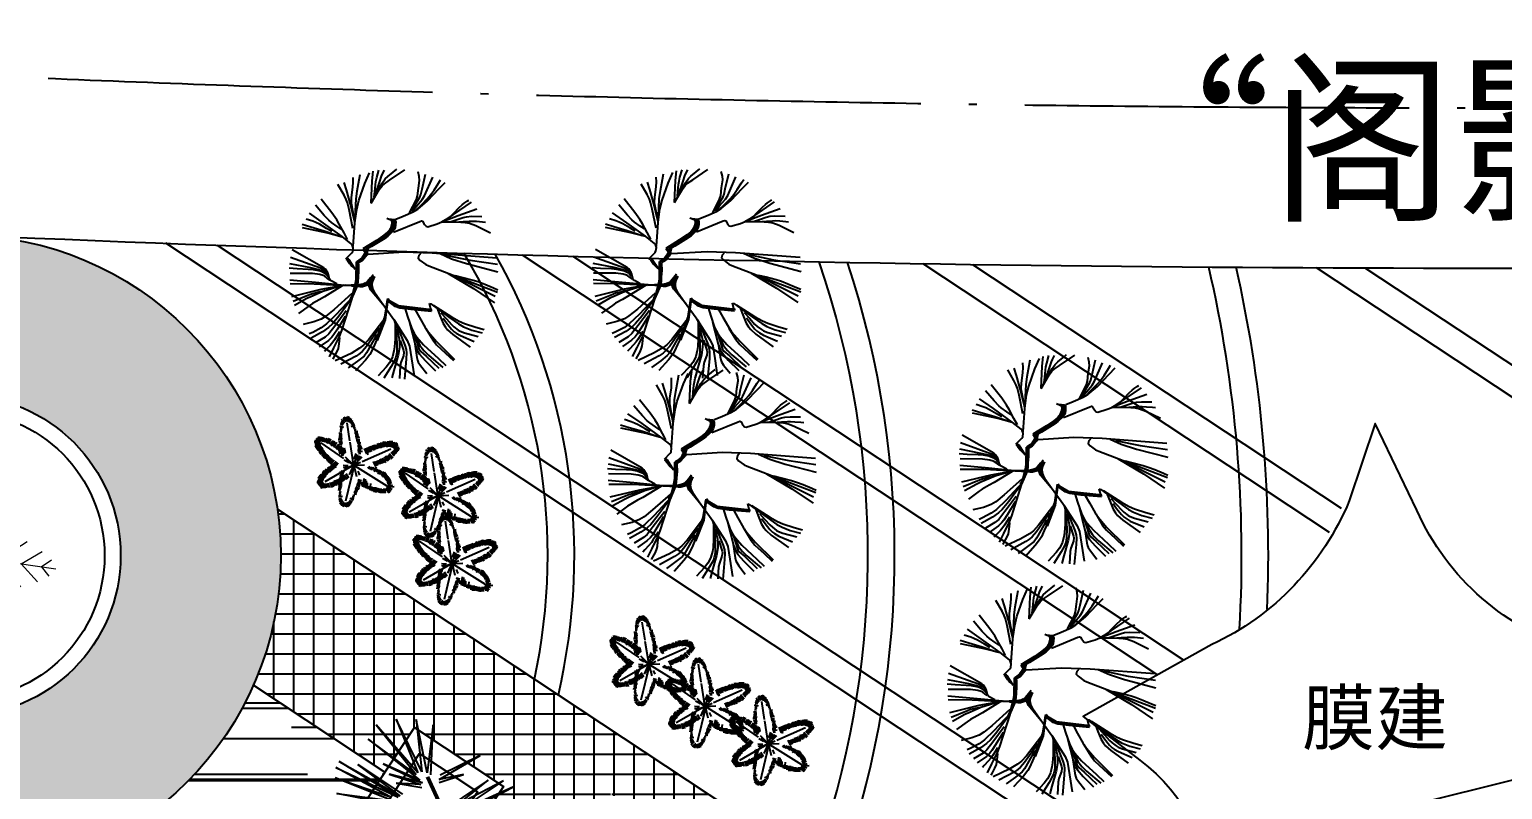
# Model space of a CAD drawing. Extents: x 302512 to 1034855, y -184136 to 410364.
# Drawn here: x 491312 to 518906, y -64805 to -50571 of the extents above; entities that cross this region are included whole.
import ezdxf

# ---------------------------------------------------------------- set-up
doc = ezdxf.new("R2010")
doc.units = 0
doc.header["$MEASUREMENT"] = 0
doc.linetypes.add('ACAD_ISO04W100', pattern=[30.5, 24, -3, 0.5, -3])
for name, color, linetype in [('53', 7, 'Continuous'), ('BALCONY', 6, 'Continuous'), ('F', 5, 'Continuous'), ('GREEN', 3, 'Continuous'), ('PUB_TITLE', 4, 'Continuous'), ('ROAD', 7, 'Continuous'), ('STAIR', 2, 'Continuous'), ('WZ', 2, 'Continuous'), ('停车位红线', 11, 'Continuous'), ('儿童设施', 7, 'Continuous'), ('公建', 11, 'Continuous'), ('树', 80, 'Continuous'), ('树树', 104, 'Continuous'), ('水', 120, 'Continuous'), ('环境', 8, 'Continuous'), ('红线', 20, 'Continuous'), ('绿化', 97, 'Continuous'), ('道路线', 161, 'Continuous')]:
    doc.layers.add(name, color=color, linetype=linetype)
doc.styles.add('-黑体', font='', dxfattribs={"width": 0.8})
doc.styles.add('DIM_FONT', font='SIMPLEX.shx', dxfattribs={"width": 0.8})
doc.styles.add('KT64F', font='COMPLEX', dxfattribs={"bigfont": 'KT64F'})
doc.styles.get('-黑体').set_extended_font_data('黑体')

# ---------------------------------------------------------------- blocks, each defined once
blk = doc.blocks.new('_F27GYE')
at = {"layer": '停车位红线', "color": 3, "lineweight": 13}
for points in [[(0, 0), (553, 1118)], [(353, 716), (286, 1021)], [(471, 947), (427, 1101)], [(467, 949), (615, 1007)], [(0, 0), (-892, 871)], [(-758, 737), (-768, 897)], [(-571, 559), (-608, 869)], [(-354, 343), (-392, 793)], [(221, 441), (107, 879)], [(355, 715), (638, 847)], [(-755, 741), (-915, 746)], [(-572, 557), (-883, 587)], [(-204, 212), (-225, 603)], [(122, 267), (9, 567)], [(217, 443), (633, 618)], [(-351, 346), (-803, 373)], [(-216, 199), (-496, 189)], [(138, 260), (442, 333)], [(0, 0), (-1104, -579)], [(0, 0), (1234, -180)], [(0, 0), (210, -1229)], [(292, -34), (532, 135)], [(488, -74), (869, 170)], [(790, -114), (1059, 44)], [(-436, -231), (-876, -128)], [(-264, -129), (-532, -27)], [(-256, -144), (-333, -405)], [(290, -51), (496, -297)], [(488, -69), (784, -411)], [(790, -117), (1003, -345)], [(1046, -155), (1179, -66)], [(1047, -151), (1148, -274)], [(-708, -370), (-1014, -310)], [(-707, -372), (-831, -658)], [(-438, -227), (-603, -648)], [(41, -291), (-99, -531)], [(58, -288), (298, -459)], [(-935, -494), (-1090, -453)], [(-938, -489), (-992, -639)], [(85, -486), (-149, -872)], [(81, -487), (430, -774)], [(133, -787), (-19, -1060)], [(136, -787), (369, -994)], [(180, -1042), (94, -1177)], [(175, -1043), (301, -1141)]]:
    blk.add_lwpolyline(points, dxfattribs=at)
at = {"flags": 9}
for tag in ['XSIZE', 'YSIZE']:
    blk.add_attdef(tag, (0, 0), '', height=0.5, dxfattribs=at)
blk = doc.blocks.new('A$C2EB93AE6')
at = {"layer": '儿童设施'}
blk.add_lwpolyline([(156, 14145), (1716, 9157, -0.223433), (1170, 3858), (0, 1754), (1950, 2338, -0.187877), (6864, 1598), (10179, 0), (10257, 1793, -0.237708), (12168, 5339), (14274, 6975), (9735, 7762)], format="xyb", dxfattribs=at)
blk.add_lwpolyline([(156, 14145, 0.180454), (10140, 14067, 0.210514), (14001, 10326, 0.245607), (8970, 6508)], format="xyb", close=True, dxfattribs=at)
blk = doc.blocks.new('M_F15')
for p, q in [((-106, 466), (-140, 505)), ((-82, 484), (-122, 520)), ((-88, 483), (-121, 506)), ((-82, 484), (-114, 533)), ((-82, 484), (-105, 524)), ((-104, 532), (-82, 484)), ((-93, 534), (-82, 484)), ((-82, 484), (-59, 541)), ((-82, 484), (-73, 540)), ((-82, 484), (-63, 533)), ((-74, 483), (-45, 527)), ((-53, 473), (-30, 518)), ((-45, 466), (-18, 498)), ((-139, 355), (-172, 351)), ((-134, 335), (-169, 332)), ((-116, 418), (-159, 429)), ((-136, 375), (-159, 371)), ((-130, 409), (-157, 406)), ((-134, 393), (-157, 387)), ((-122, 443), (-154, 448)), ((-118, 450), (-151, 464)), ((-112, 458), (-146, 482)), ((-49, 267), (-80, 467)), ((-37, 460), (-8, 481)), ((-32, 454), (-2, 466)), ((-32, 429), (7, 450)), ((-16, 422), (11, 427)), ((-8, 408), (15, 408)), ((-2, 391), (21, 393)), ((5, 372), (39, 377)), ((5, 352), (40, 358)), ((9, 337), (46, 341)), ((17, 322), (48, 329)), ((-373, 254), (-445, 259)), ((-380, 248), (-440, 238)), ((-375, 256), (-438, 269)), ((-373, 227), (-438, 202)), ((-374, 238), (-434, 221)), ((-369, 210), (-428, 183)), ((-388, 267), (-426, 283)), ((-418, 293), (-420, 291)), ((-361, 199), (-416, 165)), ((-393, 271), (-408, 304)), ((-349, 185), (-400, 153)), ((-385, 264), (-394, 318)), ((-346, 171), (-393, 135)), ((-377, 261), (-385, 316)), ((-370, 266), (-365, 313)), ((-114, 72), (-369, 247)), ((-358, 261), (-348, 309)), ((-346, 259), (-335, 307)), ((-335, 252), (-319, 298)), ((-319, 249), (-302, 298)), ((-299, 238), (-276, 297)), ((-281, 236), (-259, 292)), ((-269, 227), (-237, 273)), ((-257, 212), (-220, 267)), ((-238, 208), (-206, 250)), ((-222, 195), (-193, 252)), ((-208, 187), (-173, 232)), ((-197, 175), (-158, 218)), ((-182, 170), (-145, 202)), ((-134, 281), (-178, 279)), ((-132, 294), (-175, 292)), ((-129, 177), (-175, 170)), ((-134, 262), (-174, 254)), ((-135, 227), (-174, 222)), ((-134, 320), (-171, 315)), ((-138, 303), (-170, 302)), ((-129, 192), (-170, 188)), ((-132, 245), (-168, 238)), ((-136, 207), (-167, 202)), ((-165, 155), (-132, 190)), ((-150, 140), (-114, 184)), ((-93, 130), (-142, 180)), ((-135, 124), (-101, 171)), ((-113, 130), (-118, 190)), ((-96, 135), (-108, 185)), ((-8, 9), (-46, 252)), ((13, 312), (56, 320)), ((19, 299), (62, 308)), ((23, 281), (64, 283)), ((25, 264), (62, 266)), ((33, 247), (72, 251)), ((35, 212), (76, 218)), ((37, 166), (79, 170)), ((39, 228), (70, 231)), ((39, 197), (85, 201)), ((39, 183), (91, 187)), ((88, 39), (407, 180)), ((140, 122), (116, 183)), ((155, 112), (132, 191)), ((171, 139), (150, 197)), ((192, 147), (165, 205)), ((204, 162), (179, 210)), ((196, 216), (222, 162)), ((235, 168), (216, 224)), ((251, 176), (227, 222)), ((268, 178), (247, 228)), ((286, 185), (262, 241)), ((284, 241), (292, 187)), ((305, 191), (298, 249)), ((325, 195), (313, 245)), ((340, 197), (323, 260)), ((352, 201), (342, 260)), ((366, 197), (362, 258)), ((383, 201), (379, 266)), ((397, 203), (401, 268)), ((414, 199), (422, 268)), ((424, 195), (438, 256)), ((436, 195), (455, 253)), ((438, 186), (476, 248)), ((438, 170), (475, 139)), ((440, 187), (481, 237)), ((445, 187), (498, 168)), ((447, 178), (486, 151)), ((452, 192), (504, 175)), ((456, 193), (489, 220)), ((462, 196), (498, 194)), ((493, 208), (492, 210)), ((-337, 163), (-384, 118)), ((-328, 150), (-367, 116)), ((-315, 135), (-363, 100)), ((-349, 92), (-305, 125)), ((-300, 120), (-339, 73)), ((-287, 108), (-321, 65)), ((-276, 93), (-306, 51)), ((-262, 84), (-302, 40)), ((-286, 27), (-250, 74)), ((-242, 59), (-272, 14)), ((-223, 55), (-262, 4)), ((-216, -41), (-252, 7)), ((-206, 40), (-248, -6)), ((-190, 29), (-234, -18)), ((-234, 19), (-203, -33)), ((-177, 21), (-219, -28)), ((-125, 163), (-177, 154)), ((-118, 126), (-169, 122)), ((-114, 107), (-167, 145)), ((-119, 147), (-162, 141)), ((-107, 119), (-155, 163)), ((-120, 108), (-145, 104)), ((-61, 25), (-113, 54)), ((-6, -3), (-95, 86)), ((-6, -3), (-89, 54)), ((-6, -3), (36, 117)), ((-6, -3), (89, 91)), ((-6, -3), (114, 3)), ((0, 66), (20, 128)), ((9, 4), (71, 32)), ((21, 52), (51, 104)), ((37, 46), (70, 101)), ((40, 145), (91, 153)), ((46, 128), (72, 130)), ((212, 37), (237, -16)), ((233, 43), (255, -9)), ((253, 49), (268, 3)), ((274, 57), (286, 9)), ((286, 68), (305, 14)), ((301, 72), (325, 20)), ((315, 80), (352, 28)), ((335, 89), (356, 41)), ((346, 103), (377, 45)), ((366, 107), (391, 57)), ((379, 114), (418, 68)), ((389, 128), (430, 80)), ((409, 141), (444, 103)), ((418, 153), (451, 118)), ((430, 160), (467, 128)), ((-342, -172), (-403, -140)), ((-344, -182), (-401, -160)), ((-335, -155), (-391, -122)), ((-326, -145), (-378, -106)), ((-313, -133), (-361, -96)), ((-309, -119), (-352, -78)), ((-299, -112), (-341, -62)), ((-8, -3), (-328, -187)), ((-288, -100), (-323, -62)), ((-274, -86), (-318, -47)), ((-304, -40), (-263, -77)), ((-258, -73), (-292, -23)), ((-243, -62), (-273, -17)), ((-231, -49), (-257, -4)), ((-188, -156), (-165, -215)), ((-173, -149), (-143, -197)), ((-131, -157), (-169, -148)), ((-114, -95), (-165, -81)), ((-119, -108), (-164, -96)), ((-120, -123), (-161, -115)), ((-161, -138), (-127, -185)), ((-130, -138), (-160, -129)), ((-107, -80), (-148, -69)), ((-146, -134), (-112, -171)), ((-127, -121), (-97, -160)), ((-69, -9), (-123, -5)), ((-69, -22), (-123, -30)), ((-111, -109), (-79, -156)), ((-6, -3), (-109, -47)), ((-3, -22), (-95, -401)), ((-94, -94), (-64, -144)), ((-53, -111), (-6, -3)), ((-24, -123), (-6, -3)), ((-6, -5), (25, -130)), ((6, -8), (363, -233)), ((40, -70), (60, -114)), ((40, -160), (80, -171)), ((106, -151), (94, -242)), ((121, -159), (109, -251)), ((150, -36), (177, -16)), ((161, -43), (185, -22)), ((177, -49), (202, -22)), ((194, -55), (222, -24)), ((214, -62), (247, -20)), ((223, -72), (257, -41)), ((243, -76), (266, -47)), ((259, -82), (286, -53)), ((262, -99), (299, -62)), ((282, -103), (309, -68)), ((298, -112), (331, -74)), ((305, -122), (350, -84)), ((315, -130), (362, -97)), ((331, -141), (368, -110)), ((340, -149), (377, -120)), ((346, -160), (389, -132)), ((354, -172), (399, -147)), ((368, -183), (407, -160)), ((-342, -201), (-417, -196)), ((-342, -201), (-410, -207)), ((-350, -192), (-409, -176)), ((-342, -201), (-400, -222)), ((-342, -201), (-394, -230)), ((-342, -201), (-384, -245)), ((-342, -201), (-371, -260)), ((-342, -201), (-362, -259)), ((-342, -201), (-342, -258)), ((-330, -208), (-325, -256)), ((-317, -207), (-312, -255)), ((-306, -201), (-295, -248)), ((-290, -200), (-278, -250)), ((-269, -190), (-252, -251)), ((-251, -190), (-235, -248)), ((-238, -183), (-211, -232)), ((-224, -169), (-193, -227)), ((-205, -167), (-177, -212)), ((-147, -284), (-180, -277)), ((-135, -211), (-179, -204)), ((-134, -225), (-177, -218)), ((-139, -250), (-175, -241)), ((-140, -265), (-175, -259)), ((-141, -233), (-173, -229)), ((-133, -192), (-172, -180)), ((-146, -305), (-169, -299)), ((-147, -322), (-169, -314)), ((-129, -176), (-164, -165)), ((-6, -317), (26, -324)), ((-4, -296), (30, -306)), ((2, -282), (38, -290)), ((8, -257), (50, -270)), ((11, -268), (41, -278)), ((15, -246), (57, -258)), ((21, -227), (61, -234)), ((25, -211), (61, -217)), ((34, -195), (72, -203)), ((42, -177), (73, -182)), ((59, -178), (60, -212)), ((71, -183), (69, -214)), ((86, -191), (80, -228)), ((133, -178), (129, -259)), ((145, -197), (140, -262)), ((163, -234), (157, -274)), ((182, -205), (172, -279)), ((194, -239), (183, -283)), ((210, -246), (201, -296)), ((223, -246), (222, -304)), ((236, -248), (239, -306)), ((254, -254), (252, -302)), ((266, -256), (266, -304)), ((282, -261), (276, -311)), ((297, -262), (293, -314)), ((312, -270), (308, -315)), ((330, -260), (324, -314)), ((345, -261), (341, -313)), ((367, -245), (355, -293)), ((366, -203), (412, -174)), ((366, -246), (423, -269)), ((367, -245), (407, -212)), ((367, -245), (426, -220)), ((367, -245), (446, -241)), ((367, -245), (408, -293)), ((367, -245), (390, -313)), ((367, -245), (371, -307)), ((373, -216), (418, -191)), ((-132, -350), (-175, -356)), ((-140, -373), (-172, -375)), ((-144, -339), (-171, -333)), ((-137, -381), (-171, -391)), ((-132, -390), (-168, -410)), ((-126, -398), (-164, -434)), ((-110, -415), (-152, -447)), ((-110, -428), (-138, -459)), ((-124, -465), (-106, -422)), ((-106, -422), (-111, -463)), ((-103, -421), (-74, -453)), ((-103, -421), (-78, -466)), ((-103, -421), (-95, -465)), ((-91, -417), (-61, -461)), ((-75, -410), (-56, -458)), ((-66, -405), (-42, -439)), ((-58, -399), (-31, -423)), ((-51, -394), (-24, -409)), ((-49, -369), (-12, -394)), ((-33, -364), (-6, -371)), ((-23, -351), (0, -353)), ((-16, -335), (7, -339))]:
    blk.add_line(p, q)
at = {"width": 0.8, "flags": 9}
for tag, p in [('XSIZE', (-3, 9)), ('YSIZE', (-3, 3))]:
    blk.add_attdef(tag, p, '', height=0.2, dxfattribs=at)
blk = doc.blocks.new('_F2CKQ')
for p, q in [((-1220, 2025), (-547, 861)), ((-680, 967), (-1220, 2025)), ((-1101, 2086), (-498, 860)), ((-547, 861), (-1101, 2086)), ((-390, 2125), (-10, 892)), ((-8, 1022), (-390, 2125)), ((-102, 2267), (-8, 1022)), ((37, 1030), (-102, 2267)), ((284, 2137), (37, 1030)), ((111, 1007), (284, 2137)), ((-676, 861), (-1347, 1864)), ((-1347, 1864), (-680, 967)), ((-498, 860), (-839, 1828)), ((-839, 1828), (-449, 859)), ((597, 1912), (111, 1007)), ((184, 930), (597, 1912)), ((-1494, 1597), (-676, 861)), ((-741, 823), (-1494, 1597)), ((-420, 1562), (3, 822)), ((-10, 892), (-420, 1562)), ((810, 1635), (184, 930)), ((222, 859), (810, 1635)), ((-1616, 1330), (-741, 823)), ((-813, 803), (-1616, 1330)), ((-436, 1328), (-42, 813)), ((3, 822), (-436, 1328)), ((-1653, 1109), (-813, 803)), ((-804, 742), (-1653, 1109)), ((-424, 1107), (-57, 753)), ((-42, 813), (-424, 1107)), ((-1662, 803), (-804, 742)), ((-782, 708), (-1662, 803)), ((-1649, 464), (-782, 708)), ((272, 643), (753, 499)), ((753, 499), (309, 691)), ((309, 691), (1233, 625)), ((1233, 625), (373, 750)), ((-787, 566), (-1649, 464)), ((-1583, 189), (-787, 566)), ((-705, 525), (-1583, 189)), ((-1513, -73), (-705, 525)), ((-662, 500), (-1513, -73)), ((-1276, -524), (-662, 500)), ((-640, 466), (-1276, -524)), ((-698, 528), (-1078, -765)), ((-1078, -765), (-640, 466)), ((1088, 143), (166, 145)), ((322, 81), (1088, 143)), ((1325, -38), (322, 81)), ((-113, -155), (-477, -1214)), ((-477, -1214), (-94, -277)), ((-94, -277), (-66, -1366)), ((1084, -1024), (50, -216)), ((50, -216), (1274, -707)), ((92, -123), (1323, -535)), ((1274, -707), (92, -123)), ((179, -22), (1325, -38)), ((1421, -246), (179, -22)), ((1323, -535), (185, -95)), ((185, -95), (1421, -246)), ((-66, -1366), (-40, -330)), ((-40, -330), (284, -1371)), ((284, -1371), (15, -307)), ((15, -307), (737, -1353)), ((74, -293), (1084, -1024)), ((737, -1353), (74, -293))]:
    blk.add_line(p, q)
at = {"lineweight": 50}
for p, q in [((-570, 646), (0, 0)), ((0, 0), (148, 861))]:
    blk.add_line(p, q, dxfattribs=at)
at = {"style": 'DIM_FONT', "width": 0.8, "flags": 9}
for tag in ['XSIZE', 'YSIZE']:
    blk.add_attdef(tag, (0, 0), '', height=0.5, dxfattribs=at)
blk = doc.blocks.new('_F18ZZT')
at = {"layer": '53', "color": 3, "linetype": 'Continuous'}
for p, q in [((1.421, 3.121, 0.001), (1.067, 2.924, 0.001)), ((1.067, 2.924, 0.001), (1.067, 3.003, 0.001)), ((1.376, 3.155, 0.001), (1.651, 1.264, 0.001)), ((1.4, 3.18, 0.001), (1.529, 2.48, 0.001)), ((1.474, 3.155, 0.001), (1.671, 1.993, 0.001)), ((1.529, 2.48, 0.001), (1.597, 2.047, 0.001)), ((1.597, 2.047, 0.001), (1.646, 1.643, 0.001)), ((1.671, 1.993, 0.001), (1.75, 1.363, 0.001)), ((1.651, 1.264, 0.001), (1.494, 0.693, 0.001)), ((1.73, 1.087, 0.001), (1.534, 0.595, 0.001)), ((1.666, 1.141, 0.001), (1.578, 0.826, 0.001)), ((1.646, 1.643, 0.001), (1.715, 1.328, 0.001)), ((1.715, 1.328, 0.001), (1.666, 1.141, 0.001)), ((1.75, 1.363, 0.001), (1.73, 1.087, 0.001)), ((1.494, 0.693, 0.001), (1.396, 0.575, 0.001)), ((1.415, 0.535, 0.001), (2.478, 0.653, 0.001)), ((1.454, 0.575, 0.001), (2.616, 0.733, 0.001)), ((2.562, 0.688, 0.001), (1.469, 0.56, 0.001)), ((2.478, 0.653, 0.001), (3.856, 0.515, 0.001)), ((3.349, 0.609, 0.001), (2.562, 0.688, 0.001)), ((2.616, 0.733, 0.001), (3.875, 0.595, 0.001)), ((3.861, 0.55, 0.001), (3.349, 0.609, 0.001)), ((0.367, -0.563, 0.001), (0.662, -0.622, 0.001)), ((0.367, -0.583, 0.001), (0.584, -0.681, 0.001)), ((0.397, -0.524, 0.001), (0.653, -0.573, 0.001)), ((0.574, -0.642, 0.001), (0.79, -0.74, 0.001)), ((0.584, -0.681, 0.001), (0.82, -0.799, 0.001)), ((0.653, -0.573, 0.001), (0.879, -0.533, 0.001)), ((0.662, -0.622, 0.001), (0.82, -0.592, 0.001)), ((0.751, -0.661, 0.001), (1.027, -0.592, 0.001)), ((0.751, -0.642, 0.001), (0.919, -0.75, 0.001)), ((0.79, -0.74, 0.001), (0.938, -0.819, 0.001)), ((0.82, -0.592, 0.001), (1.007, -0.533, 0.001)), ((0.82, -0.799, 0.001), (0.948, -0.928, 0.001)), ((0.948, -0.642, 0.001), (0.859, -0.681, 0.001)), ((0.859, -0.681, 0.001), (0.919, -0.681, 0.001)), ((0.879, -0.533, 0.001), (1.096, -0.435, 0.001)), ((0.928, -0.77, 0.001), (0.948, -0.779, 0.001)), ((0.938, -0.819, 0.001), (1.056, -1.046, 0.001)), ((0.948, -0.779, 0.001), (0.997, -0.859, 0.001)), ((1.007, -0.533, 0.001), (1.154, -0.445, 0.001)), ((1.017, -0.573, 0.001), (1.125, -0.514, 0.001)), ((1.096, -0.435, 0.001), (1.371, -0.179, 0.001)), ((1.154, -0.445, 0.001), (1.223, -0.337, 0.001)), ((0.948, -0.928, 0.001), (1.066, -1.124, 0.001)), ((0.997, -0.859, 0.001), (1.105, -1.046, 0.001)), ((1.056, -1.046, 0.001), (1.154, -1.232, 0.001)), ((1.066, -1.124, 0.001), (1.165, -1.4, 0.001)), ((1.154, -1.232, 0.001), (1.154, -1.341, 0.001)), ((1.165, -1.4, 0.001), (1.332, -2.001, 0.001))]:
    blk.add_line(p, q, dxfattribs=at)
at = {"layer": '53', "color": 3, "linetype": 'Continuous', "elevation": 0.001}
for points in [[(-0.763, -1.174), (-1.413, 0.757), (-1.767, 2.333), (-2.456, 5.977)], [(-1.846, 3.101), (-1.925, 4.54), (-2.102, 6.095)], [(-1.846, 2.786), (-1.728, 3.476), (-1.683, 4.392), (-1.688, 6.233)], [(-1.63, 1.742), (-1.432, 1.643), (-1.275, 1.643), (-1.177, 1.781), (-1.037, 2.145), (-1, 2.333), (-0.566, 6.509)], [(-0.862, 3.929), (-0.868, 4.382), (-0.873, 4.987), (-0.862, 5.288), (-0.821, 5.689), (-0.742, 6.223), (-0.704, 6.49)], [(-0.862, 3.515), (-0.409, 5.131), (0.064, 6.509)], [(-0.793, 4.076), (-0.517, 5.396), (-0.3, 6.44)], [(1.067, 3.003), (1.53, 4.195), (1.761, 4.83), (1.848, 5.155), (1.904, 5.653), (1.904, 6.263)], [(1.097, 3.151), (1.471, 4.333), (1.595, 4.822), (1.648, 5.156), (1.688, 5.83), (1.688, 6.322)], [(1.412, 3.703), (1.665, 4.096), (1.892, 4.445), (1.99, 4.625), (2.101, 4.904), (2.132, 5.03), (2.161, 5.293), (2.16, 6.106)], [(1.668, 3.899), (1.88, 4.162), (2.154, 4.516), (2.258, 4.707), (2.307, 4.835), (2.375, 5.104), (2.495, 5.948)], [(-3.617, 2.392), (-3.833, 3.2), (-3.931, 3.705), (-3.947, 3.961), (-3.913, 4.342), (-3.735, 5.249)], [(1.255, 3.446), (1.566, 3.671), (1.972, 3.976), (2.14, 4.156), (2.251, 4.316), (2.434, 4.668), (2.869, 5.81)], [(1.628, 2.245), (1.98, 2.585), (2.442, 3.043), (2.652, 3.289), (3.055, 3.883), (3.774, 5.14)], [(2.495, 3.092), (3.026, 3.643), (3.235, 3.922), (3.557, 4.549), (3.853, 5.101)], [(-3.775, 2.924), (-3.948, 3.176), (-4.174, 3.514), (-4.267, 3.692), (-4.363, 3.967), (-4.503, 4.54)], [(-3.873, 3.338), (-3.955, 3.58), (-4.063, 3.903), (-4.109, 4.067), (-4.162, 4.314), (-4.218, 4.648), (-4.247, 4.815)], [(1.668, 1.634), (2.105, 1.913), (2.679, 2.294), (2.927, 2.521), (3.109, 2.736), (3.426, 3.208), (3.968, 4.238), (4.246, 4.747)], [(2.411, 2.104), (3.538, 2.737), (3.826, 2.95), (3.992, 3.126), (4.266, 3.525), (4.679, 4.254)], [(2.879, 2.47), (3.149, 2.702), (3.503, 3.015), (3.656, 3.19), (3.756, 3.333), (3.931, 3.638), (4.384, 4.609)], [(2.954, 2.537), (3.695, 3.013), (3.748, 3.053), (3.831, 3.154), (4.01, 3.525), (4.483, 4.392)], [(-3.991, 2.786), (-4.283, 2.945), (-4.671, 3.159), (-4.857, 3.278), (-4.979, 3.372), (-5.134, 3.507), (-5.212, 3.574)], [(-2.338, -0.11), (-3.322, 1.19), (-3.381, 1.27), (-3.366, 1.342), (-3.268, 1.438), (-3.224, 1.486), (-3.145, 1.604), (-3.145, 1.703), (-3.442, 2.186), (-3.616, 2.408), (-3.913, 2.707), (-5.132, 3.751)], [(-3.683, 2.485), (-4.208, 3.22), (-4.857, 4.145)], [(3.504, 2.718), (4.217, 3.026), (4.365, 3.107), (4.456, 3.176), (4.61, 3.341), (4.964, 3.814)], [(2.476, 1.196), (3.43, 2.238), (3.709, 2.456), (4.374, 2.75), (5.279, 3.144)], [(2.579, 1.322), (3.715, 2.186), (3.944, 2.319), (4.113, 2.381), (4.463, 2.461), (5.604, 2.659)], [(-3.893, 0.816), (-4.237, 1.014), (-4.698, 1.273), (-4.936, 1.388), (-5.258, 1.512), (-5.699, 1.651), (-5.92, 1.723)], [(-3.086, -0.169), (-3.37, 0.199), (-3.754, 0.682), (-3.971, 0.895), (-4.559, 1.31), (-5.416, 1.779), (-5.841, 2.018)], [(2.505, 1.231), (2.902, 1.466), (3.435, 1.767), (3.715, 1.87), (3.928, 1.917), (4.367, 1.96), (5.272, 1.948), (5.722, 1.949)], [(2.996, 1.466), (3.704, 1.703), (4.241, 1.841), (4.511, 1.861), (4.709, 1.842), (5.102, 1.742), (5.85, 1.506)], [(3.527, 1.861), (4.039, 2.195), (4.127, 2.238), (4.321, 2.266), (4.74, 2.225), (4.945, 2.235), (5.633, 2.372)], [(-3.775, 0.58), (-4.66, 0.836), (-4.815, 0.856), (-5.132, 0.836), (-5.999, 0.816)], [(-3.775, 0.639), (-4.1, 0.779), (-4.558, 1.005), (-4.798, 1.072), (-5.939, 1.25)], [(2.587, 1.331), (1.721, 0.268), (1.307, -0.222), (1.065, -0.42), (0.891, -0.501), (0.8, -0.521), (0.658, -0.52), (0.382, -0.481)], [(2.56, 1.298), (3.518, 1.555), (3.97, 1.648), (4.2, 1.671), (4.541, 1.673), (4.771, 1.641), (4.922, 1.599), (5.21, 1.477), (5.801, 1.161)], [(-3.637, 0.501), (-4.483, 0.679), (-4.698, 0.689), (-5.132, 0.619), (-5.578, 0.575), (-5.782, 0.501), (-6.018, 0.363)], [(1.807, 0.373), (1.169, -0.52), (1.085, -0.593), (0.963, -0.674), (0.934, -0.717), (0.973, -0.757), (1.124, -1.01), (1.169, -1.151), (1.248, -1.624)], [(2.72, 0.619), (3.96, 0.107), (4.333, -0.092), (4.561, -0.261), (4.964, -0.661), (5.614, -1.429)], [(3.134, 0.541), (4.354, 0.088), (4.685, -0.067), (4.838, -0.167), (5.043, -0.346), (5.712, -1.055)], [(3.547, 0.482), (4.708, 0.186), (4.921, 0.096), (5.299, -0.188), (5.81, -0.602)], [(3.861, 0.55), (4.159, 0.502), (4.556, 0.435), (4.748, 0.383), (5.129, 0.228), (5.869, -0.149)], [(-3.617, -1.761), (-4.483, -1.525), (-4.726, -1.42), (-4.875, -1.321), (-5.152, -1.091), (-5.939, -0.402)], [(-3.004, -0.553), (-3.052, -0.253), (-3.05, -0.22), (-3.01, -0.17), (-2.939, -0.135), (-2.776, -0.095), (-2.607, -0.083), (-2.522, -0.093), (-2.402, -0.135), (-2.036, -0.355), (-1.871, -0.489), (-1.222, -1.1), (-0.946, -1.376), (-0.946, -1.376)], [(-2.988, -0.406), (-3.027, -0.238), (-3.01, -0.207), (-2.909, -0.179), (-2.702, -0.139), (-2.495, -0.159), (-2.23, -0.277), (-1.935, -0.475), (-1.522, -0.859), (-0.99, -1.381)], [(-3.013, -0.686), (-2.973, -0.431), (-2.963, -0.401), (-2.916, -0.356), (-2.847, -0.329), (-2.698, -0.313), (-2.492, -0.331), (-2.39, -0.359), (-2.245, -0.431), (-2.028, -0.588), (-1.635, -0.923), (-0.965, -1.553)], [(-2.958, -0.376), (-2.968, -0.257), (-2.956, -0.232), (-2.89, -0.208), (-2.807, -0.196), (-2.644, -0.199), (-2.412, -0.236), (-2.299, -0.277), (-2.043, -0.445), (-1.689, -0.75), (-1.049, -1.41)], [(-2.899, -0.297), (-2.712, -0.238), (-2.634, -0.23), (-2.476, -0.268), (-2.307, -0.337), (-2.23, -0.386), (-1.945, -0.632), (-1.591, -0.898)], [(0.304, -0.599), (0.514, -0.693), (0.787, -0.823), (0.894, -0.914), (0.97, -1.017), (1.086, -1.253), (1.327, -2.057)], [(-3.991, -1.682), (-4.877, -1.446), (-5.149, -1.339), (-5.32, -1.24), (-5.644, -1.013), (-5.861, -0.855)], [(-4.111, -1.651), (-4.936, -1.604), (-5.239, -1.589), (-5.389, -1.564), (-5.625, -1.505)], [(-3.998, -1.681), (-4.291, -1.732), (-4.681, -1.799), (-4.877, -1.82), (-5.099, -1.828), (-5.546, -1.82)], [(-0.937, -1.46), (-1.045, -1.297), (-1.05, -1.282), (-1.025, -1.264), (-0.848, -1.258), (-0.728, -1.234), (-0.67, -1.238), (-0.596, -1.265), (-0.454, -1.336), (-0.344, -1.382), (-0.296, -1.415), (-0.1, -1.612)], [(-0.97, -1.37), (-0.852, -1.312), (-0.815, -1.303), (-0.734, -1.312), (-0.576, -1.322), (-0.498, -1.341), (-0.456, -1.361), (-0.38, -1.41), (-0.292, -1.466), (-0.252, -1.499), (-0.134, -1.617)], [(-0.97, -1.469), (-0.852, -1.37), (-0.832, -1.357), (-0.787, -1.344), (-0.736, -1.343), (-0.636, -1.361), (-0.528, -1.389), (-0.476, -1.409), (-0.4, -1.45), (-0.294, -1.526), (-0.247, -1.567), (-0.183, -1.637), (-0.144, -1.686)], [(-0.965, -1.553), (-0.848, -1.415), (-0.829, -1.399), (-0.78, -1.383), (-0.723, -1.385), (-0.611, -1.415), (-0.491, -1.456), (-0.433, -1.482), (-0.355, -1.534), (-0.158, -1.711)], [(0.274, -1.672), (-0.158, -2.144), (-0.191, -2.196), (-0.198, -2.223), (-0.19, -2.256), (-0.18, -2.272), (-0.158, -2.282), (-0.08, -2.282)], [(-0.158, -1.73), (0.766, -1.494), (0.96, -1.463), (1.357, -1.455), (1.674, -1.45), (1.829, -1.475), (1.967, -1.514)], [(-0.119, -2.243), (-0.052, -2.165), (0.036, -2.061), (0.077, -2.006), (0.147, -1.898), (0.232, -1.747), (0.274, -1.672)], [(-0.114, -1.686), (0.23, -1.597), (0.761, -1.459), (1.027, -1.42), (1.313, -1.41), (1.51, -1.42), (1.942, -1.479)], [(-0.085, -1.637), (0.191, -1.548), (0.496, -1.489), (0.781, -1.41), (0.998, -1.381), (1.372, -1.381)], [(-0.08, -1.573), (0.314, -1.454), (0.668, -1.396), (0.924, -1.336), (1.048, -1.323), (1.298, -1.336), (1.947, -1.435)], [(1.657, -1.489), (2.799, -2.237), (3.295, -2.602), (3.517, -2.814), (3.783, -3.182), (4.078, -3.734)], [(1.866, -1.423), (3.074, -2.06), (3.705, -2.45), (3.994, -2.682), (4.373, -3.084), (4.511, -3.261)], [(1.93, -1.433), (3.842, -1.528), (4.206, -1.565), (4.925, -1.705), (5.476, -1.823)], [(1.947, -1.435), (3.094, -1.882), (3.621, -2.124), (3.867, -2.276), (4.196, -2.552), (4.708, -3.084)], [(2.701, -1.547), (3.704, -1.961), (4.226, -2.176), (4.452, -2.335), (4.905, -2.769)], [(3.016, -1.528), (3.823, -1.764), (4.183, -1.877), (4.356, -1.95), (4.59, -2.099), (5.082, -2.513)], [(3.941, -1.607), (4.165, -1.675), (4.464, -1.768), (4.61, -1.823), (4.83, -1.927), (5.116, -2.082), (5.259, -2.158)], [(4.256, -1.525), (4.466, -1.491), (4.746, -1.45), (4.886, -1.446), (5.11, -1.476), (5.406, -1.549), (5.555, -1.584)], [(-3.617, -1.761), (-4.857, -2.037), (-5.408, -2.116)], [(-0.96, -2.116), (-2.279, -2.372), (-3.049, -2.468), (-3.568, -2.48), (-4.601, -2.392), (-5.251, -2.293)], [(-2.614, -2.431), (-3.598, -2.648), (-4.074, -2.707), (-4.714, -2.758), (-5.034, -2.786)], [(-2.317, -2.379), (-3.204, -2.805), (-3.339, -2.86), (-3.624, -2.927), (-4.215, -2.998), (-4.503, -3.061), (-4.759, -3.14)], [(-2.395, -2.416), (-3.243, -2.884), (-3.971, -3.317), (-4.345, -3.554)], [(-1.944, -2.392), (-2.928, -2.884), (-3.271, -3.075), (-3.434, -3.186), (-3.656, -3.377), (-4.148, -3.869)], [(-0.173, -2.335), (-0.586, -2.099), (-0.68, -2.069), (-0.881, -2.099), (-1.029, -2.188), (-1.078, -2.257), (-1.34, -2.864), (-1.807, -4.088), (-2.141, -5.015)], [(1.343, -2.47), (1.264, -2.825), (1.245, -2.873), (1.171, -2.946), (0.96, -3.052), (0.871, -3.121), (0.706, -3.307), (0.654, -3.416), (0.122, -5.425)], [(1.3, -1.979), (1.894, -3.259), (2.72, -4.775)], [(1.314, -2.021), (1.579, -3.672), (1.835, -5.11)], [(1.322, -2.074), (1.933, -3.081), (2.067, -3.327), (2.243, -3.656), (2.347, -3.81), (2.957, -4.618)], [(1.382, -2.135), (2.248, -2.963), (2.481, -3.203), (2.79, -3.525), (2.957, -3.672), (3.547, -4.145)], [(1.402, -2.332), (1.697, -3.712), (2.032, -5.031)], [(-1.255, -2.53), (-1.569, -2.82), (-1.984, -3.211), (-2.18, -3.416), (-2.494, -3.793), (-3.086, -4.578)], [(-1.727, -3.022), (-1.826, -3.301), (-1.961, -3.672), (-2.042, -3.85), (-2.236, -4.173), (-2.672, -4.795)], [(-1.315, -3.061), (-1.373, -3.948), (-1.393, -4.736), (-1.413, -5.248)], [(-1.315, -2.864), (-1.315, -3.712), (-1.235, -5.189)], [(1.028, -3.041), (0.91, -3.14), (0.783, -3.248), (0.752, -3.317), (0.575, -5.405)], [(1.028, -3.041), (0.871, -3.199), (0.827, -3.291), (0.831, -3.514), (0.851, -4.125), (0.929, -5.347)], [(1.087, -3.041), (1.027, -3.125), (0.951, -3.238), (0.929, -3.298), (0.9, -3.51), (0.895, -3.656), (0.916, -3.953), (0.967, -4.256), (1.103, -4.87), (1.186, -5.327)], [(1.225, -2.943), (1.171, -3.074), (1.103, -3.249), (1.087, -3.337), (1.085, -3.54), (1.138, -3.949), (1.461, -5.189)], [(1.888, -3.006), (2.123, -3.31), (2.438, -3.713), (2.602, -3.908), (3.154, -4.48)], [(-1.472, -3.514), (-1.564, -3.848), (-1.683, -4.294), (-1.727, -4.519), (-1.748, -4.715), (-1.767, -5.11)]]:
    blk.add_lwpolyline(points, dxfattribs=at)
at = {"style": 'KT64F', "flags": 9}
for tag in ['XSIZE', 'YSIZE']:
    blk.add_attdef(tag, (0, 0), '', height=0.5, dxfattribs=at)
blk = doc.blocks.new('_F23PCR')
at = {"layer": 'ROAD', "xscale": 239.5007999999999, "yscale": 239.5007999999999, "zscale": 239.5008000000001, "rotation": 10.4522914777808}
blk.add_blockref('_F18ZZT', (0, 0), dxfattribs=at)
at = {"flags": 9}
for tag in ['XSIZE', 'YSIZE']:
    blk.add_attdef(tag, (0, 0), '', height=0.5, dxfattribs=at)
blk = doc.blocks.new('_F21CDZ')
at = {"layer": '绿化', "xscale": 1.071, "yscale": 1.071, "zscale": 1.071, "rotation": 244.5956286815039}
blk.add_blockref('_F23PCR', (-26, 26, 1), dxfattribs=at)
at = {"style": 'DIM_FONT', "width": 0.8, "flags": 9}
for tag in ['XSIZE', 'YSIZE']:
    blk.add_attdef(tag, (0, 0), '', height=0.5, dxfattribs=at)

msp = doc.modelspace()

# ---------------------------------------------------------------- hatches: boundary and pattern name
at = {"linetype": 'ByBlock', "lineweight": 5}
h = msp.add_hatch(color=256, dxfattribs=at)
h.paths.add_polyline_path([(449238, -10247), (447442, -10200), (447475, -8963), (449271, -9010)], flags=16)
h.paths.add_polyline_path([(446475, -11002), (448198, -14687), (450305, -11104)], flags=17)
edge = h.paths.add_edge_path()
edge.add_line((499629, -17475), (302512, -12264))
edge.add_line((449254, -8002), (445944, -133199))
at = {"layer": '水'}
h = msp.add_hatch(dxfattribs=at)
h.set_pattern_fill('AR-RROOF,_O', color=256, scale=1000)
h.set_pattern_definition([(0, (-609984.1, -119640.8), (2200, 1000), [15000, -2000, 5000, -1000]), (0, (-608654.1, -119140.8), (-1000, 1330), [3000, -330, 6000, -750]), (0, (-609484.1, -118790.8), (5200, 670), [8000, -1400, 4000, -1000])])
h.paths.add_polyline_path([(497419, -65315), (497971, -64480), (495506, -62851, -0.179491), (492596, -65843), (527415, -88850), (528572, -87098), (529124, -86263), (527455, -85161), (528006, -84326), (526338, -83224), (525786, -84058), (524118, -82956), (524669, -82121), (519663, -78814), (519112, -79648), (517443, -78545), (517994, -77711), (516326, -76609), (515774, -77443), (514106, -76340), (514657, -75506), (509651, -72198), (509100, -73033), (507431, -71930), (507983, -71096), (506314, -69993), (505763, -70827), (504094, -69725), (504645, -68891), (499639, -65583), (499088, -66417)])
h.paths.add_polyline_path([(499999, -68757), (500667, -69198), (500446, -69532), (499779, -69091)], flags=16)
h.paths.add_polyline_path([(500109, -68590), (500330, -68256), (500997, -68697), (500777, -69031)], flags=16)
h.paths.add_polyline_path([(499668, -69258), (500336, -69699), (500115, -70032), (499448, -69591)], flags=16)
h.paths.add_polyline_path([(500440, -68090), (500661, -67756), (501328, -68197), (501108, -68531)], flags=16)
h.paths.add_polyline_path([(499338, -69758), (500005, -70199), (499785, -70533), (499117, -70092)], flags=16)
h.paths.add_polyline_path([(500771, -67589), (500991, -67255), (501659, -67696), (501438, -68030)], flags=16)
h.paths.add_polyline_path([(501102, -67088), (501322, -66755), (501990, -67196), (501769, -67529)], flags=16)
h.paths.add_polyline_path([(500917, -69363), (501584, -69804), (501364, -70138), (500696, -69697)], flags=16)
h.paths.add_polyline_path([(501027, -69197), (501248, -68863), (501915, -69304), (501695, -69638)], flags=16)
h.paths.add_polyline_path([(500586, -69864), (501254, -70305), (501033, -70639), (500366, -70198)], flags=16)
h.paths.add_polyline_path([(501358, -68696), (501578, -68362), (502246, -68803), (502025, -69137)], flags=16)
h.paths.add_polyline_path([(500255, -70365), (500923, -70806), (500702, -71139), (500035, -70698)], flags=16)
h.paths.add_polyline_path([(501689, -68195), (501909, -67862), (502577, -68303), (502356, -68636)], flags=16)
h.paths.add_polyline_path([(502019, -67695), (502240, -67361), (502907, -67802), (502687, -68136)], flags=16)
h.paths.add_polyline_path([(510011, -75372), (510678, -75813), (510458, -76147), (509790, -75706)], flags=16)
h.paths.add_polyline_path([(510121, -75206), (510342, -74872), (511009, -75313), (510789, -75647)], flags=16)
h.paths.add_polyline_path([(509680, -75873), (510348, -76314), (510127, -76648), (509460, -76207)], flags=16)
h.paths.add_polyline_path([(510452, -74705), (510672, -74371), (511340, -74812), (511119, -75146)], flags=16)
h.paths.add_polyline_path([(509349, -76374), (510017, -76815), (509796, -77148), (509129, -76707)], flags=16)
h.paths.add_polyline_path([(510783, -74204), (511003, -73871), (511671, -74312), (511450, -74645)], flags=16)
h.paths.add_polyline_path([(511114, -73704), (511334, -73370), (512001, -73811), (511781, -74145)], flags=16)
h.paths.add_polyline_path([(510929, -75979), (511596, -76420), (511376, -76754), (510708, -76313)], flags=16)
h.paths.add_polyline_path([(511039, -75812), (511259, -75478), (511927, -75919), (511706, -76253)], flags=16)
h.paths.add_polyline_path([(510598, -76479), (511265, -76920), (511045, -77254), (510377, -76813)], flags=16)
h.paths.add_polyline_path([(511370, -75311), (511590, -74978), (512258, -75419), (512037, -75752)], flags=16)
h.paths.add_polyline_path([(510267, -76980), (510935, -77421), (510714, -77755), (510047, -77314)], flags=16)
h.paths.add_polyline_path([(511700, -74811), (511921, -74477), (512588, -74918), (512368, -75252)], flags=16)
h.paths.add_polyline_path([(512031, -74310), (512252, -73977), (512919, -74418), (512699, -74751)], flags=16)
h.paths.add_polyline_path([(520023, -81988), (520690, -82429), (520470, -82763), (519802, -82322)], flags=16)
h.paths.add_polyline_path([(520133, -81821), (520354, -81487), (521021, -81928), (520800, -82262)], flags=16)
h.paths.add_polyline_path([(519692, -82488), (520359, -82929), (520139, -83263), (519471, -82822)], flags=16)
h.paths.add_polyline_path([(520464, -81320), (520684, -80987), (521352, -81428), (521131, -81761)], flags=16)
h.paths.add_polyline_path([(519361, -82989), (520029, -83430), (519808, -83764), (519141, -83323)], flags=16)
h.paths.add_polyline_path([(520795, -80820), (521015, -80486), (521683, -80927), (521462, -81261)], flags=16)
h.paths.add_polyline_path([(521125, -80319), (521346, -79985), (522013, -80427), (521793, -80760)], flags=16)
h.paths.add_polyline_path([(520941, -82594), (521608, -83035), (521387, -83369), (520720, -82928)], flags=16)
h.paths.add_polyline_path([(521051, -82427), (521271, -82094), (521939, -82535), (521718, -82868)], flags=16)
h.paths.add_polyline_path([(520610, -83095), (521277, -83536), (521057, -83870), (520389, -83429)], flags=16)
h.paths.add_polyline_path([(521382, -81927), (521602, -81593), (522269, -82034), (522049, -82368)], flags=16)
h.paths.add_polyline_path([(520279, -83595), (520946, -84036), (520726, -84370), (520058, -83929)], flags=16)
h.paths.add_polyline_path([(521712, -81426), (521933, -81092), (522600, -81534), (522380, -81867)], flags=16)
h.paths.add_polyline_path([(522043, -80926), (522264, -80592), (522931, -81033), (522711, -81367)], flags=16)
at = {"layer": '环境'}
h = msp.add_hatch(dxfattribs=at)
h.set_pattern_fill('AN32C', color=256, scale=1500, style=0)
h.set_pattern_definition([(0, (-609541.6, -120098.3), (750, 1500), [0, -1500]), (0, (-610419.1, -120300.8), (750, 1500), [0, -1500]), (0, (-609931.6, -120315.8), (750, 1500), [0, -1500]), (0, (-609399.1, -119873.3), (750, 1500), [0, -1500]), (0, (-610021.6, -120390.8), (750, 1500), [0, -1500]), (0, (-609249.1, -118928.3), (750, 1500), [0, -1500]), (0, (-609706.6, -119048.3), (750, 1500), [0, -1500]), (0, (-609466.6, -119235.8), (750, 1500), [0, -1500]), (0, (-610689.1, -119265.8), (750, 1500), [0, -1500]), (0, (-609954.1, -119333.3), (750, 1500), [0, -1500]), (0, (-610239.1, -119715.8), (750, 1500), [0, -1500]), (0, (-610224.1, -120278.3), (750, 1500), [0, -1500]), (0, (-609661.6, -120338.3), (750, 1500), [0, -1500]), (0, (-609249.1, -119678.3), (750, 1500), [0, -1500]), (0, (-610651.6, -119910.8), (750, 1500), [0, -1500]), (0, (-610524.1, -119655.8), (750, 1500), [0, -1500]), (0, (-609939.1, -119760.8), (750, 1500), [0, -1500]), (0, (-610149.1, -119978.3), (750, 1500), [0, -1500]), (0, (-610269.1, -119483.3), (750, 1500), [0, -1500]), (0, (-610081.6, -118920.8), (750, 1500), [0, -1500]), (0, (-610591.6, -120225.8), (750, 1500), [0, -1500]), (0, (-609766.6, -119228.3), (750, 1500), [0, -1500]), (0, (-610464.1, -119205.8), (750, 1500), [0, -1500]), (0, (-610584.1, -119010.8), (750, 1500), [0, -1500]), (130.601294, (-609341.24, -119397.92), (-3749.999965, 4500.000027), [65.8539, -27592.779]), (18.43495, (-609448.38, -119369.35), (3750, 1499.999994), [67.763, -9419.0698]), (90, (-609448.4, -119433.6), (750, 1500), [64.2857, -2935.7142]), (161.56505, (-609384.1, -119455.06), (-3750.000033, 1499.999893), [67.763, -9419.0698]), (53.130102, (-609384.1, -119455.06), (750, 1500), [71.4286, -7428.5714]), (135, (-609326.95, -120219.35), (-750.0001, 1499.9999), [60.6091, -4182.0315]), (45, (-609412.67, -120219.35), (750, 1500), [60.6091, -4182.0315]), (135, (-609369.8, -120262.2), (-750.0001, 1499.9999), [60.6091, -4182.0315]), (45, (-609369.8, -120262.2), (750, 1500), [60.6091, -4182.0315]), (116.56505, (-610048.4, -119212.2), (-0.0001, 3000), [79.8596, -1597.1913]), (180, (-610084.1, -119140.8), (-750, 1500), [85.7143, -1414.2857]), (63.43495, (-610205.5, -119212.2), (1e-06, 3000), [79.8596, -1597.1913]), (116.56505, (-610169.8, -119283.6), (-0.0001, 3000), [79.8596, -1597.1913]), (0, (-610169.8, -119283.6), (750, 1500), [85.7143, -1414.2857]), (63.43495, (-610084.1, -119283.6), (1e-06, 3000), [79.8596, -1597.1913]), (107.102728, (-609484.094, -119719.35), (-2249.999919, 7500.0000288), [97.1534, -40707.258]), (143.972626, (-609512.67, -119626.49), (-14249.99984, 10500.000003), [97.1534, -20305.0515]), (180, (-609591.2, -119569.3), (-750, 1500), [92.8571, -1407.1428]), (36.027373, (-609762.67, -119626.49), (14249.999915, 10499.999902), [97.1534, -20305.0515]), (71.56505, (-609791.24, -119712.2), (2250.000015, 7499.999997), [90.3508, -9396.482]), (107.102728, (-609762.665, -119805.06), (-2249.999919, 7500.0000288), [97.1534, -40707.258]), (143.972626, (-609684.09, -119862.2), (-14249.99984, 10500.000003), [97.1534, -20305.0515]), (0, (-609684.1, -119862.2), (750, 1500), [92.8571, -1407.1428]), (36.027373, (-609591.24, -119862.2), (14249.999915, 10499.999902), [97.1534, -20305.0515]), (71.56505, (-609512.67, -119805.06), (2250.000015, 7499.999997), [90.3508, -9396.482]), (150.255118, (-609469.8, -119019.35), (-2250.000005, 1499.99998), [57.5875, -12035.799]), (90, (-609519.8, -119047.9), (750, 1500), [57.1429, -2942.857]), (29.744881, (-609519.8, -119047.92), (2250, 1499.999993), [57.5875, -12035.799]), (116.56505, (-609819.8, -120083.6), (-0.0001, 3000), [79.8596, -1597.1913]), (168.690067, (-609855.52, -120012.2), (-6750.000012, 1499.999964), [72.8431, -15224.214]), (41.185925, (-609984.094, -120047.92), (18749.999943, 16499.999905), [75.9296, -31814.5065]), (90, (-609984.1, -120119.35), (750, 1500), [71.4286, -2928.5713]), (138.814074, (-609926.95, -120169.35), (-18749.999723, 16500.0001545), [75.9296, -31814.5065]), (16.699244, (-609926.95, -120169.35), (24749.9999575, 7499.9999645), [74.5736, -31246.3455]), (60.945396, (-609855.52, -120147.92), (750.000003, 1499.9999955), [73.5402, -30813.3495]), (109.983106, (-610448.38, -119455.06), (-3750.00002, 10499.9999887), [83.605, -35030.4945]), (155.556045, (-610476.95, -119376.49), (-9750.0000463, 4499.9999106), [86.3075, -36162.8295]), (24.443955, (-610634.094, -119376.49), (9750.000014, 4499.9999825), [86.3075, -36162.8295]), (70.0168934, (-610662.665, -119455.06), (3750.0000173, 10499.9999904), [83.605, -35030.4945]), (109.983106, (-610634.094, -119533.634), (-3750.00002, 10499.9999887), [83.605, -35030.4945]), (160.016893, (-610555.52, -119562.2), (-3750.000019, 1499.999938), [83.605, -17473.4445]), (19.983107, (-610555.52, -119562.2), (3749.999996, 1500.000004), [83.605, -17473.4445]), (70.0168934, (-610476.95, -119533.634), (3750.0000173, 10499.9999904), [83.605, -35030.4945]), (122.005383, (-609891.24, -119590.78), (-750.000103, 1499.999928), [67.3856, -14083.586]), (18.43495, (-609991.24, -119555.06), (3750, 1499.999994), [67.763, -9419.0698]), (90, (-609991.2, -119619.35), (750, 1500), [64.2857, -2935.7142]), (161.56505, (-609926.95, -119640.78), (-3750.000033, 1499.999893), [67.763, -9419.0698]), (54.462322, (-609926.95, -119640.78), (5249.999997, 7499.999995), [61.4452, -25745.5305]), (116.56505, (-610327, -119955), (-0.0001, 3000), [79.8596, -1597.1913]), (180, (-610362.7, -119883.6), (-750, 1500), [78.5714, -1421.4285]), (59.036243, (-610484.1, -119955.06), (750.000002, 1499.999993), [83.2993, -17409.555]), (120.963756, (-610441.24, -120026.49), (-750.000102, 1499.999931), [83.2993, -17409.555]), (0, (-610441.2, -120026.5), (750, 1500), [78.5714, -1421.4285]), (63.43495, (-610362.7, -120026.5), (1e-06, 3000), [79.8596, -1597.1913])])
edge = h.paths.add_edge_path()
edge.add_arc((490019, -60424), 6000, 0, 360)
edge = h.paths.add_edge_path(flags=16)
edge.add_arc((490019, -60424), 3000, 0, 360)
h = msp.add_hatch(dxfattribs=at)
h.set_pattern_fill('NET,_O', color=256, scale=3000)
h.set_pattern_definition([(0, (-609984.1, -119640.78), (0, 375), []), (90, (-609984.1, -119640.78), (-375, 2e-14), [])])
h.paths.add_polyline_path([(488439, -66213), (490940, -67865), (492042, -66196), (491920, -66115, -0.148256)])
h.paths.add_polyline_path([(495380, -68402), (493711, -67299), (492609, -68968), (494277, -70070)])
h.paths.add_polyline_path([(495946, -71173), (500952, -74480), (502054, -72812), (497048, -69504)], flags=17)
h.paths.add_polyline_path([(498233, -70886), (500319, -72264), (499767, -73099), (497682, -71720)], flags=16)
h.paths.add_polyline_path([(498304, -71232), (499972, -72335), (499697, -72752), (498028, -71650)], flags=0)
h.paths.add_polyline_path([(502620, -75583), (504289, -76686), (505392, -75017), (503723, -73914)], flags=17)
h.paths.add_polyline_path([(507060, -76120), (505958, -77788), (510964, -81096), (512066, -79427)], flags=17)
h.paths.add_polyline_path([(508245, -77501), (510330, -78880), (509779, -79714), (507693, -78336)], flags=16)
h.paths.add_polyline_path([(508315, -77848), (509984, -78950), (509708, -79368), (508040, -78265)], flags=0)
h.paths.add_polyline_path([(515403, -81632), (513735, -80530), (512632, -82198), (514301, -83301)], flags=17)
h.paths.add_polyline_path([(517072, -82735), (515969, -84404), (520975, -87711), (522078, -86043)])
h.paths.add_polyline_path([(518256, -84117), (520342, -85495), (519791, -86329), (517705, -84951)], flags=16)
h.paths.add_polyline_path([(518327, -84463), (519996, -85566), (519720, -85983), (518052, -84880)], flags=0)
h.paths.add_polyline_path([(522644, -88814), (524313, -89916), (525415, -88248), (523747, -87145)])
h.paths.add_polyline_path([(526889, -82390), (526338, -83224), (528006, -84326), (528558, -83492), (530226, -84595), (531329, -82926), (495955, -59553, -0.036473), (496019, -60424, -0.104491), (495506, -62851), (497971, -64480), (498522, -63646), (500191, -64749), (499639, -65583), (504645, -68891), (505197, -68056), (506865, -69159), (506314, -69993), (507983, -71096), (508534, -70261), (510203, -71364), (509651, -72198), (514657, -75506), (515208, -74672), (516877, -75774), (516326, -76609), (517994, -77711), (518546, -76877), (520214, -77979), (519663, -78814), (524669, -82121), (525220, -81287)])
h.paths.add_polyline_path([(523760, -80322), (521674, -78944), (522226, -78110), (524311, -79488)], flags=16)
h.paths.add_polyline_path([(523965, -79559), (523689, -79976), (522021, -78873), (522296, -78456)], flags=0)
h.paths.add_polyline_path([(513748, -73707), (511663, -72329), (512214, -71494), (514300, -72873)], flags=16)
h.paths.add_polyline_path([(513953, -72943), (512285, -71841), (512009, -72258), (513678, -73360)], flags=0)
h.paths.add_polyline_path([(503737, -67091), (501651, -65713), (502202, -64879), (504288, -66257)], flags=16)
h.paths.add_polyline_path([(503941, -66328), (503666, -66745), (501997, -65643), (502273, -65225)], flags=0)

# ---------------------------------------------------------------- linework, layer by layer
at = {"layer": 'F'}
msp.add_line((495506, -62851), (497971, -64480), dxfattribs=at)
at = {"layer": 'GREEN'}
msp.add_line((516329, -55036), (529856, -63974), dxfattribs=at)
for points in [[(513488, -67542), (493865, -54576)], [(494826, -54611), (513456, -66921)], [(500544, -54794), (512444, -62657)], [(501489, -54819), (512936, -62383)], [(508046, -54957), (515658, -59986)], [(508975, -54971), (515884, -59537)], [(515416, -55032), (529215, -64150)]]:
    msp.add_lwpolyline(points, dxfattribs=at)
for radius, start, end in [(11000, 347.8686, 30.9758), (11500, 346.8993, 29.395), (17000, 340.1538, 18.8811), (17500, 339.7579, 18.2882), (24000, 356.7043, 13.0133), (24500, 357.6381, 12.7343)]:
    msp.add_arc((490019, -60424), radius, start, end, dxfattribs=at)
at = {"layer": 'PUB_TITLE'}
msp.add_circle((490019, -60424), 6000, dxfattribs=at)
at = {"layer": 'STAIR'}
for points in [[(499088, -66417), (497419, -65315), (498522, -63646), (500191, -64749)], [(498989, -65932), (497904, -65216), (498621, -64131), (499706, -64848)]]:
    msp.add_lwpolyline(points, close=True, dxfattribs=at)
at = {"layer": '公建'}
for radius in [3000, 2700]:
    msp.add_circle((490019, -60424), radius, dxfattribs=at)
at = {"layer": '红线', "linetype": 'ACAD_ISO04W100', "ltscale": 300}
msp.add_arc((518364, 592751), 644790, 265.187641, 274.990826, dxfattribs=at)
at = {"layer": '道路线'}
msp.add_line((495955, -59553), (531329, -82926), dxfattribs=at)
msp.add_arc((518364, 592751), 647790, 267.51515, 273.920356, dxfattribs=at)

# ---------------------------------------------------------------- block references
at = {"xscale": 0.75, "yscale": 0.75, "zscale": 0.75, "rotation": 234.8595532780701}
msp.add_blockref('A$C2EB93AE6', (515442, -57192), dxfattribs=at)
at = {"layer": 'BALCONY', "xscale": 1.463622235403465, "yscale": 1.463622235403465, "zscale": 1.463622235403465, "rotation": 359.9999999978992}
msp.add_blockref('_F27GYE', (489997, -60410, -29238), dxfattribs=at)
at = {"layer": '树', "xscale": 1.684800000000001, "yscale": 1.684800000000001, "zscale": 1.684800000000001}
for p in [(497395, -58727), (498975, -59297), (499238, -60569), (502925, -62455), (503978, -63244), (505163, -63946)]:
    msp.add_blockref('M_F15', p, dxfattribs=at)
at = {"layer": '树', "xscale": 0.9603360000000002, "yscale": 0.9603360000000002, "zscale": 0.9603360000000002, "rotation": 34.44931031273713}
msp.add_blockref('_F2CKQ', (499119, -65331), dxfattribs=at)
at = {"layer": '树树', "xscale": 1.28, "yscale": 1.28, "zscale": 1.28}
for p in [(497999, -55151, 49899), (503679, -55144, 49899), (510549, -58624, 49899), (503964, -58905, 49899), (510325, -62941, 49899)]:
    msp.add_blockref('_F21CDZ', p, dxfattribs=at)

# ---------------------------------------------------------------- texts
at = {"layer": 'WZ', "style": '-黑体'}
for s, height, p in [('“阁影江流”', 2500, (511173, -53896)), ('膜建', 1000, (515155, -63958))]:
    msp.add_text(s, height=height, dxfattribs=at).set_placement(p)

doc.saveas('drawing.dxf')
